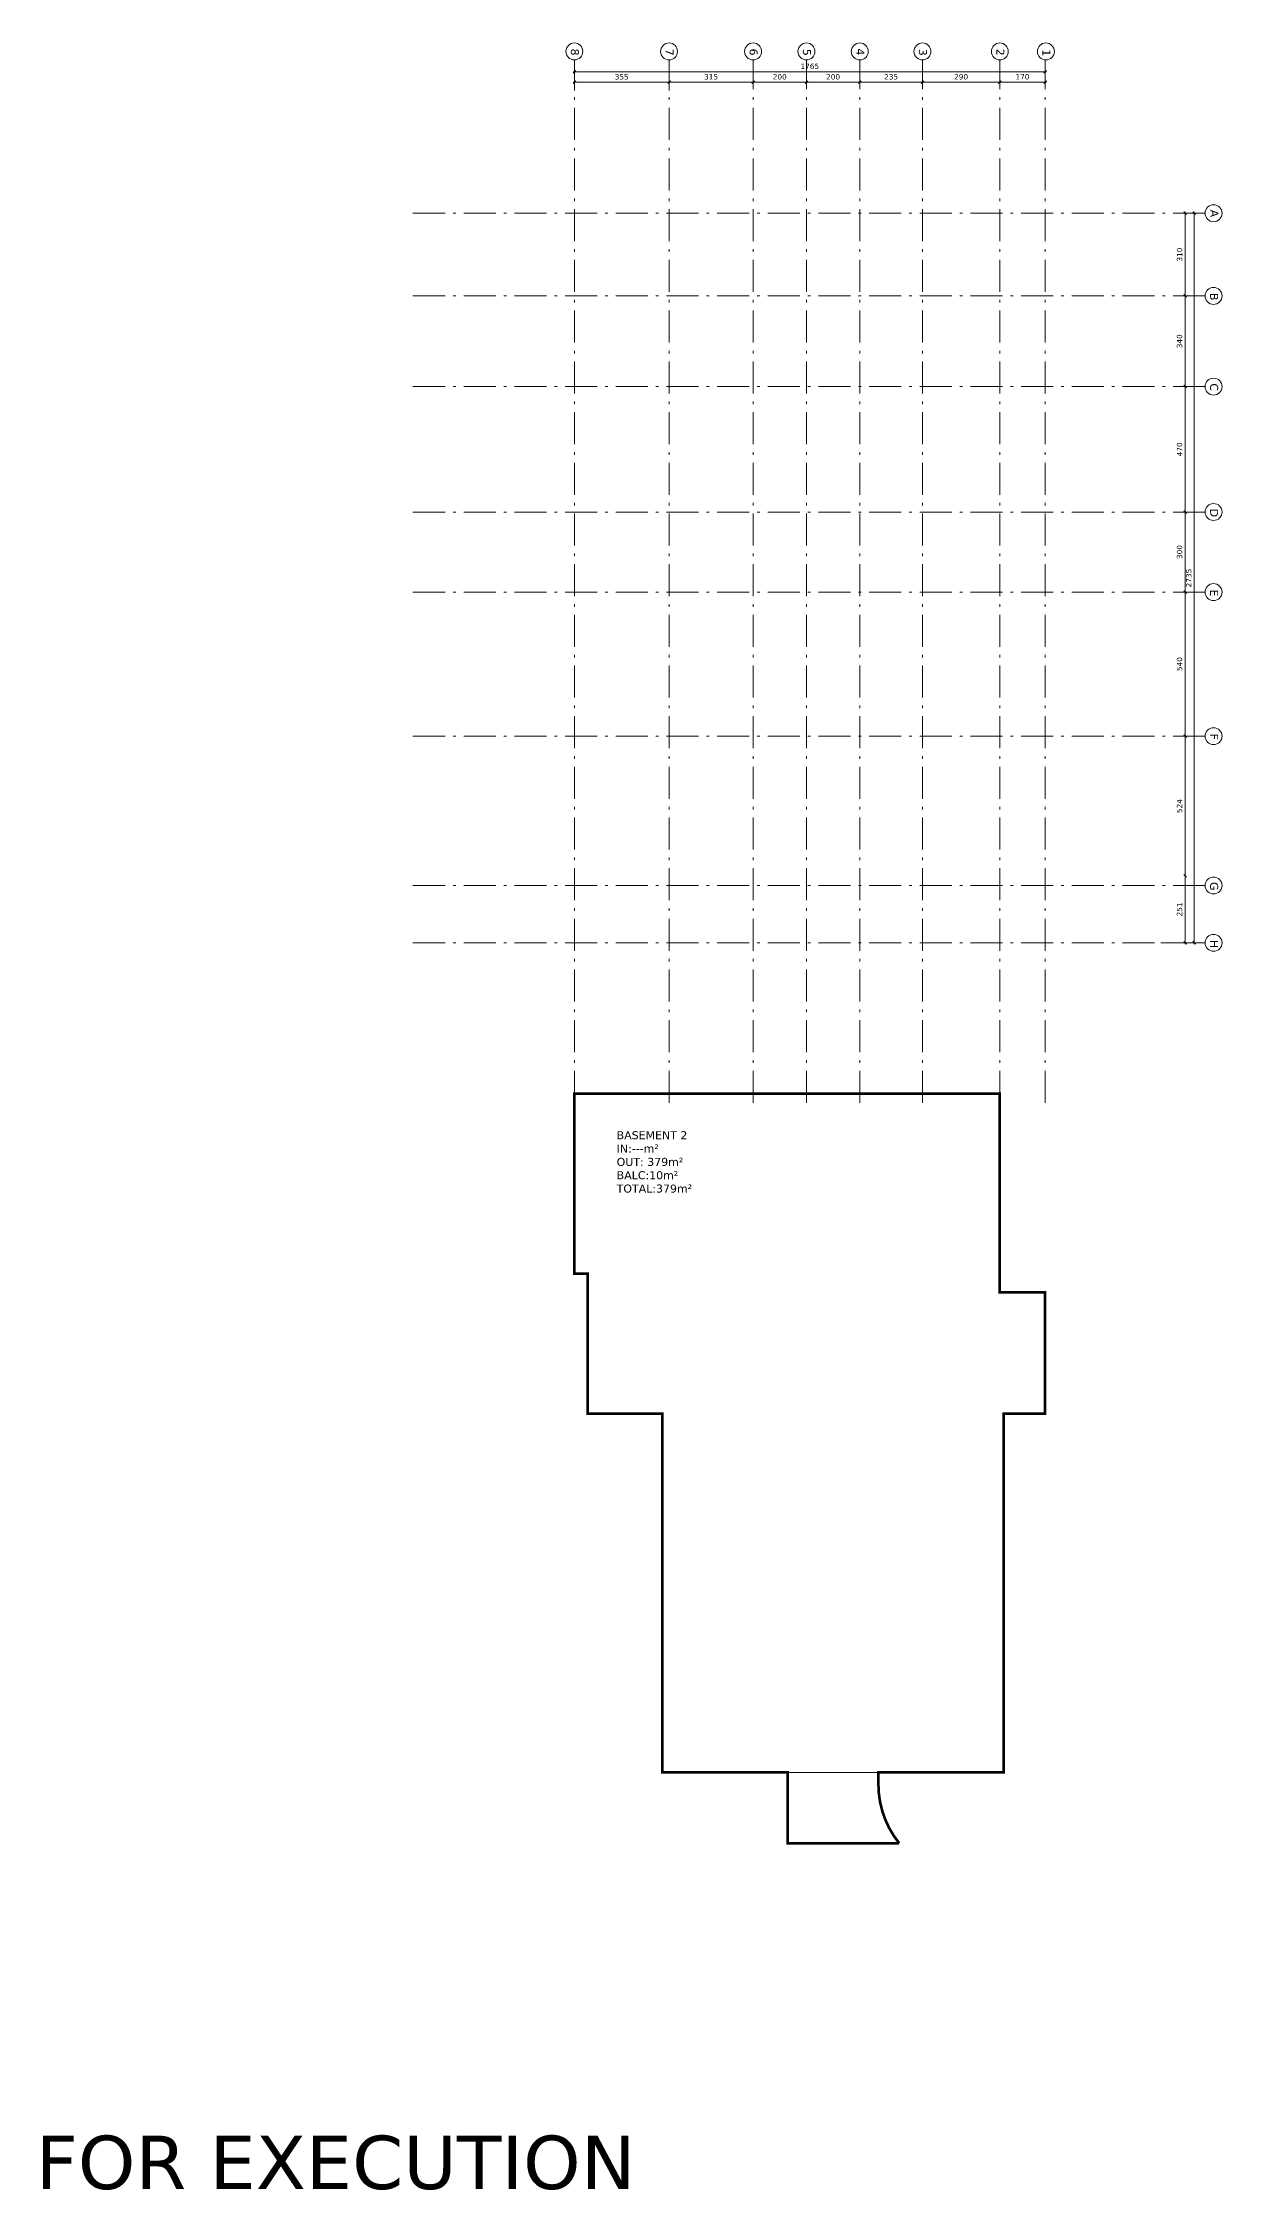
# Model space of a CAD drawing. Header units: inches. Extents: x -48 to 777, y -156 to 510.
# Drawn here: x 569.6 to 613.8, y 279 to 359.4 of the extents above; entities that cross this region are included whole.
import ezdxf

# ---------------------------------------------------------------- set-up
doc = ezdxf.new("R2010")
doc.units = ezdxf.units.IN
doc.header["$MEASUREMENT"] = 0
doc.linetypes.add('ACAD_ISO10W100', pattern=[18, 12, -3, 0, -3])
doc.layers.get('Defpoints').update_dxf_attribs({"lineweight": 5})
for name, color, linetype, lineweight in [('A-ANNOTATION', 34, 'Continuous', 5), ('A-AXIS ST', 251, 'ACAD_ISO10W100', 5), ('A-DIM', 9, 'Continuous', 5), ('A-PROJECTION2', 5, 'Continuous', 20), ('A-TEXT', 50, 'Continuous', 15)]:
    doc.layers.add(name, color=color, linetype=linetype, lineweight=lineweight)
doc.layers.add('HH-DARK GREY', color=7, linetype='Continuous', lineweight=5, true_color=0x404040)
doc.styles.add('ROMAND', font='verdana.ttf')
doc.dimstyles.new('M-1.100', dxfattribs={"dimtxt": 0.2, "dimasz": 0.1, "dimexe": 0.05, "dimexo": 0.05, "dimgap": 0.1, "dimtad": 1, "dimlfac": 100, "dimrnd": 0.5, "dimzin": 9, "dimdsep": 46, "dimtxsty": 'ROMAND', "dimblk": 'OBLIQUE', "dimcen": 1, "dimdle": 0.05, "dimclrd": 256, "dimclre": 256, "dimclrt": 2, "dimadec": 0, "dimazin": 0, "dimtfac": 0.666667, "dimtmove": 2, "dimatfit": 3, "dimfxl": 0.04, "dimtolj": 1, "dimtzin": 5, "dimlwd": -1, "dimlwe": -1, "dimarcsym": 0})

# ---------------------------------------------------------------- blocks, each defined once
blk = doc.blocks.new('_Oblique')
at = {"color": 0, "linetype": 'ByBlock', "lineweight": -2}
blk.add_line((-0.5, -0.5), (0.5, 0.5), dxfattribs=at)
blk = doc.blocks.new('*D541')
at = {"layer": 'A-DIM', "transparency": 16777216}
for p, q in [((633.919, 335.179), (637.569, 335.179)), ((633.969, 334.867), (633.969, 335.229)), ((637.519, 334.867), (637.519, 335.229))]:
    blk.add_line(p, q, dxfattribs=at)
at = {"layer": 'Defpoints', "color": 0, "transparency": 16777216}
for p in [(637.519, 335.179), (633.969, 334.817), (637.519, 334.817)]:
    blk.add_point(p, dxfattribs=at)
at = {"layer": 'A-DIM', "transparency": 16777216, "xscale": 0.1, "yscale": 0.1, "zscale": 0.1, "rotation": 180}
blk.add_blockref('_Oblique', (633.969, 335.179), dxfattribs=at)
at = {"layer": 'A-DIM', "transparency": 16777216, "xscale": 0.1, "yscale": 0.1, "zscale": 0.1}
blk.add_blockref('_Oblique', (637.519, 335.179), dxfattribs=at)
at = {"layer": 'A-DIM', "color": 2, "transparency": 16777216, "insert": (635.744, 335.383), "char_height": 0.2, "attachment_point": 5, "style": 'ROMAND'}
blk.add_mtext('\\A1;355', dxfattribs=at)
blk = doc.blocks.new('*D542')
at = {"layer": 'A-DIM', "transparency": 16777216}
for p, q in [((637.469, 335.179), (640.719, 335.179)), ((637.519, 334.867), (637.519, 335.229)), ((640.669, 334.999), (640.669, 335.229))]:
    blk.add_line(p, q, dxfattribs=at)
at = {"layer": 'Defpoints', "color": 0, "transparency": 16777216}
for p in [(640.669, 335.179), (640.669, 334.949), (637.519, 334.817)]:
    blk.add_point(p, dxfattribs=at)
at = {"layer": 'A-DIM', "transparency": 16777216, "xscale": 0.1, "yscale": 0.1, "zscale": 0.1, "rotation": 180}
blk.add_blockref('_Oblique', (637.519, 335.179), dxfattribs=at)
at = {"layer": 'A-DIM', "transparency": 16777216, "xscale": 0.1, "yscale": 0.1, "zscale": 0.1}
blk.add_blockref('_Oblique', (640.669, 335.179), dxfattribs=at)
at = {"layer": 'A-DIM', "color": 2, "transparency": 16777216, "insert": (639.094, 335.383), "char_height": 0.2, "attachment_point": 5, "style": 'ROMAND'}
blk.add_mtext('\\A1;315', dxfattribs=at)
blk = doc.blocks.new('*D543')
at = {"layer": 'A-DIM', "transparency": 16777216}
for p, q in [((640.619, 335.179), (642.719, 335.179)), ((640.669, 334.999), (640.669, 335.229)), ((642.669, 335.065), (642.669, 335.229))]:
    blk.add_line(p, q, dxfattribs=at)
at = {"layer": 'Defpoints', "color": 0, "transparency": 16777216}
for p in [(640.669, 334.949), (642.669, 335.179), (642.669, 335.015)]:
    blk.add_point(p, dxfattribs=at)
at = {"layer": 'A-DIM', "transparency": 16777216, "xscale": 0.1, "yscale": 0.1, "zscale": 0.1, "rotation": 180}
blk.add_blockref('_Oblique', (640.669, 335.179), dxfattribs=at)
at = {"layer": 'A-DIM', "transparency": 16777216, "xscale": 0.1, "yscale": 0.1, "zscale": 0.1}
blk.add_blockref('_Oblique', (642.669, 335.179), dxfattribs=at)
at = {"layer": 'A-DIM', "color": 2, "transparency": 16777216, "insert": (641.669, 335.383), "char_height": 0.2, "attachment_point": 5, "style": 'ROMAND'}
blk.add_mtext('\\A1;200', dxfattribs=at)
blk = doc.blocks.new('*D544')
at = {"layer": 'A-DIM', "transparency": 16777216}
for p, q in [((642.619, 335.179), (644.719, 335.179)), ((642.669, 335.065), (642.669, 335.229)), ((644.669, 335.065), (644.669, 335.229))]:
    blk.add_line(p, q, dxfattribs=at)
at = {"layer": 'Defpoints', "color": 0, "transparency": 16777216}
for p in [(642.669, 335.015), (644.669, 335.179), (644.669, 335.015)]:
    blk.add_point(p, dxfattribs=at)
at = {"layer": 'A-DIM', "transparency": 16777216, "xscale": 0.1, "yscale": 0.1, "zscale": 0.1, "rotation": 180}
blk.add_blockref('_Oblique', (642.669, 335.179), dxfattribs=at)
at = {"layer": 'A-DIM', "transparency": 16777216, "xscale": 0.1, "yscale": 0.1, "zscale": 0.1}
blk.add_blockref('_Oblique', (644.669, 335.179), dxfattribs=at)
at = {"layer": 'A-DIM', "color": 2, "transparency": 16777216, "insert": (643.669, 335.383), "char_height": 0.2, "attachment_point": 5, "style": 'ROMAND'}
blk.add_mtext('\\A1;200', dxfattribs=at)
blk = doc.blocks.new('*D545')
at = {"layer": 'A-DIM', "transparency": 16777216}
for p, q in [((644.619, 335.179), (647.069, 335.179)), ((644.669, 335.065), (644.669, 335.229)), ((647.019, 335.065), (647.019, 335.229))]:
    blk.add_line(p, q, dxfattribs=at)
at = {"layer": 'Defpoints', "color": 0, "transparency": 16777216}
for p in [(644.669, 335.015), (647.019, 335.179), (647.019, 335.015)]:
    blk.add_point(p, dxfattribs=at)
at = {"layer": 'A-DIM', "transparency": 16777216, "xscale": 0.1, "yscale": 0.1, "zscale": 0.1, "rotation": 180}
blk.add_blockref('_Oblique', (644.669, 335.179), dxfattribs=at)
at = {"layer": 'A-DIM', "transparency": 16777216, "xscale": 0.1, "yscale": 0.1, "zscale": 0.1}
blk.add_blockref('_Oblique', (647.019, 335.179), dxfattribs=at)
at = {"layer": 'A-DIM', "color": 2, "transparency": 16777216, "insert": (645.844, 335.383), "char_height": 0.2, "attachment_point": 5, "style": 'ROMAND'}
blk.add_mtext('\\A1;235', dxfattribs=at)
blk = doc.blocks.new('*D546')
at = {"layer": 'A-DIM', "transparency": 16777216}
for p, q in [((646.969, 335.179), (649.969, 335.179)), ((647.019, 335.065), (647.019, 335.229)), ((649.919, 335.083), (649.919, 335.229))]:
    blk.add_line(p, q, dxfattribs=at)
at = {"layer": 'Defpoints', "color": 0, "transparency": 16777216}
for p in [(647.019, 335.015), (649.919, 335.179), (649.919, 335.033)]:
    blk.add_point(p, dxfattribs=at)
at = {"layer": 'A-DIM', "transparency": 16777216, "xscale": 0.1, "yscale": 0.1, "zscale": 0.1, "rotation": 180}
blk.add_blockref('_Oblique', (647.019, 335.179), dxfattribs=at)
at = {"layer": 'A-DIM', "transparency": 16777216, "xscale": 0.1, "yscale": 0.1, "zscale": 0.1}
blk.add_blockref('_Oblique', (649.919, 335.179), dxfattribs=at)
at = {"layer": 'A-DIM', "color": 2, "transparency": 16777216, "insert": (648.469, 335.383), "char_height": 0.2, "attachment_point": 5, "style": 'ROMAND'}
blk.add_mtext('\\A1;290', dxfattribs=at)
blk = doc.blocks.new('*D547')
at = {"layer": 'A-DIM', "transparency": 16777216}
for p, q in [((649.869, 335.179), (651.669, 335.179)), ((649.919, 335.083), (649.919, 335.229)), ((651.619, 335.036), (651.619, 335.229))]:
    blk.add_line(p, q, dxfattribs=at)
at = {"layer": 'Defpoints', "color": 0, "transparency": 16777216}
for p in [(649.919, 335.033), (651.619, 335.179), (651.619, 334.986)]:
    blk.add_point(p, dxfattribs=at)
at = {"layer": 'A-DIM', "transparency": 16777216, "xscale": 0.1, "yscale": 0.1, "zscale": 0.1, "rotation": 180}
blk.add_blockref('_Oblique', (649.919, 335.179), dxfattribs=at)
at = {"layer": 'A-DIM', "transparency": 16777216, "xscale": 0.1, "yscale": 0.1, "zscale": 0.1}
blk.add_blockref('_Oblique', (651.619, 335.179), dxfattribs=at)
at = {"layer": 'A-DIM', "color": 2, "transparency": 16777216, "insert": (650.769, 335.383), "char_height": 0.2, "attachment_point": 5, "style": 'ROMAND'}
blk.add_mtext('\\A1;170', dxfattribs=at)
blk = doc.blocks.new('*D548')
at = {"layer": 'A-DIM', "transparency": 16777216}
for p, q in [((651.669, 335.572), (633.919, 335.572)), ((633.969, 334.867), (633.969, 335.622)), ((651.619, 335.036), (651.619, 335.622))]:
    blk.add_line(p, q, dxfattribs=at)
at = {"layer": 'Defpoints', "color": 0, "transparency": 16777216}
for p in [(633.969, 335.572), (651.619, 334.986), (633.969, 334.817)]:
    blk.add_point(p, dxfattribs=at)
at = {"layer": 'A-DIM', "transparency": 16777216, "xscale": 0.1, "yscale": 0.1, "zscale": 0.1, "rotation": 180}
blk.add_blockref('_Oblique', (633.969, 335.572), dxfattribs=at)
at = {"layer": 'A-DIM', "transparency": 16777216, "xscale": 0.1, "yscale": 0.1, "zscale": 0.1}
blk.add_blockref('_Oblique', (651.619, 335.572), dxfattribs=at)
at = {"layer": 'A-DIM', "color": 2, "transparency": 16777216, "insert": (642.794, 335.776), "char_height": 0.2, "attachment_point": 5, "style": 'ROMAND'}
blk.add_mtext('\\A1;1765', dxfattribs=at)
blk = doc.blocks.new('*D549')
at = {"layer": 'A-DIM', "transparency": 16777216}
for p, q in [((656.818, 330.269), (656.914, 330.269)), ((656.864, 330.319), (656.864, 327.119)), ((656.818, 327.169), (656.914, 327.169))]:
    blk.add_line(p, q, dxfattribs=at)
at = {"layer": 'Defpoints', "color": 0, "transparency": 16777216}
for p in [(656.768, 330.269), (656.768, 327.169), (656.864, 327.169)]:
    blk.add_point(p, dxfattribs=at)
at = {"layer": 'A-DIM', "transparency": 16777216, "xscale": 0.1, "yscale": 0.1, "zscale": 0.1}
for p, rotation in [((656.864, 330.269), 90), ((656.864, 327.169), 270)]:
    blk.add_blockref('_Oblique', p, dxfattribs=dict(at, rotation=rotation))
at = {"layer": 'A-DIM', "color": 2, "transparency": 16777216, "insert": (656.66, 328.719), "char_height": 0.2, "attachment_point": 5, "rotation": 90, "style": 'ROMAND'}
blk.add_mtext('\\A1;310', dxfattribs=at)
blk = doc.blocks.new('*D550')
at = {"layer": 'A-DIM', "transparency": 16777216}
for p, q in [((656.818, 327.169), (656.914, 327.169)), ((656.864, 327.219), (656.864, 323.719)), ((656.715, 323.769), (656.914, 323.769))]:
    blk.add_line(p, q, dxfattribs=at)
at = {"layer": 'Defpoints', "color": 0, "transparency": 16777216}
for p in [(656.768, 327.169), (656.665, 323.769), (656.864, 323.769)]:
    blk.add_point(p, dxfattribs=at)
at = {"layer": 'A-DIM', "transparency": 16777216, "xscale": 0.1, "yscale": 0.1, "zscale": 0.1}
for p, rotation in [((656.864, 327.169), 90), ((656.864, 323.769), 270)]:
    blk.add_blockref('_Oblique', p, dxfattribs=dict(at, rotation=rotation))
at = {"layer": 'A-DIM', "color": 2, "transparency": 16777216, "insert": (656.66, 325.469), "char_height": 0.2, "attachment_point": 5, "rotation": 90, "style": 'ROMAND'}
blk.add_mtext('\\A1;340', dxfattribs=at)
blk = doc.blocks.new('*D551')
at = {"layer": 'A-DIM', "transparency": 16777216}
for p, q in [((656.715, 323.769), (656.914, 323.769)), ((656.864, 323.819), (656.864, 319.019)), ((656.51, 319.069), (656.914, 319.069))]:
    blk.add_line(p, q, dxfattribs=at)
at = {"layer": 'Defpoints', "color": 0, "transparency": 16777216}
for p in [(656.665, 323.769), (656.46, 319.069), (656.864, 319.069)]:
    blk.add_point(p, dxfattribs=at)
at = {"layer": 'A-DIM', "transparency": 16777216, "xscale": 0.1, "yscale": 0.1, "zscale": 0.1}
for p, rotation in [((656.864, 323.769), 90), ((656.864, 319.069), 270)]:
    blk.add_blockref('_Oblique', p, dxfattribs=dict(at, rotation=rotation))
at = {"layer": 'A-DIM', "color": 2, "transparency": 16777216, "insert": (656.66, 321.419), "char_height": 0.2, "attachment_point": 5, "rotation": 90, "style": 'ROMAND'}
blk.add_mtext('\\A1;470', dxfattribs=at)
blk = doc.blocks.new('*D552')
at = {"layer": 'A-DIM', "transparency": 16777216}
for p, q in [((656.51, 319.069), (656.914, 319.069)), ((656.864, 319.119), (656.864, 316.018)), ((656.51, 316.068), (656.914, 316.068))]:
    blk.add_line(p, q, dxfattribs=at)
at = {"layer": 'Defpoints', "color": 0, "transparency": 16777216}
for p in [(656.46, 319.069), (656.46, 316.068), (656.864, 316.068)]:
    blk.add_point(p, dxfattribs=at)
at = {"layer": 'A-DIM', "transparency": 16777216, "xscale": 0.1, "yscale": 0.1, "zscale": 0.1}
for p, rotation in [((656.864, 319.069), 90), ((656.864, 316.068), 270)]:
    blk.add_blockref('_Oblique', p, dxfattribs=dict(at, rotation=rotation))
at = {"layer": 'A-DIM', "color": 2, "transparency": 16777216, "insert": (656.66, 317.569), "char_height": 0.2, "attachment_point": 5, "rotation": 90, "style": 'ROMAND'}
blk.add_mtext('\\A1;300', dxfattribs=at)
blk = doc.blocks.new('*D553')
at = {"layer": 'A-DIM', "transparency": 16777216}
for p, q in [((656.51, 316.068), (656.914, 316.068)), ((656.864, 316.118), (656.864, 310.618)), ((656.51, 310.668), (656.914, 310.668))]:
    blk.add_line(p, q, dxfattribs=at)
at = {"layer": 'Defpoints', "color": 0, "transparency": 16777216}
for p in [(656.46, 316.068), (656.46, 310.668), (656.864, 310.668)]:
    blk.add_point(p, dxfattribs=at)
at = {"layer": 'A-DIM', "transparency": 16777216, "xscale": 0.1, "yscale": 0.1, "zscale": 0.1}
for p, rotation in [((656.864, 316.068), 90), ((656.864, 310.668), 270)]:
    blk.add_blockref('_Oblique', p, dxfattribs=dict(at, rotation=rotation))
at = {"layer": 'A-DIM', "color": 2, "transparency": 16777216, "insert": (656.66, 313.368), "char_height": 0.2, "attachment_point": 5, "rotation": 90, "style": 'ROMAND'}
blk.add_mtext('\\A1;540', dxfattribs=at)
blk = doc.blocks.new('*D554')
at = {"layer": 'A-DIM', "transparency": 16777216}
for p, q in [((656.864, 310.718), (656.864, 305.376)), ((656.51, 310.668), (656.914, 310.668))]:
    blk.add_line(p, q, dxfattribs=at)
at = {"layer": 'Defpoints', "color": 0, "transparency": 16777216}
for p in [(656.46, 310.668), (656.864, 305.426), (656.864, 305.426)]:
    blk.add_point(p, dxfattribs=at)
at = {"layer": 'A-DIM', "transparency": 16777216, "xscale": 0.1, "yscale": 0.1, "zscale": 0.1}
for p, rotation in [((656.864, 310.668), 90), ((656.864, 305.426), 270)]:
    blk.add_blockref('_Oblique', p, dxfattribs=dict(at, rotation=rotation))
at = {"layer": 'A-DIM', "color": 2, "transparency": 16777216, "insert": (656.66, 308.047), "char_height": 0.2, "attachment_point": 5, "rotation": 90, "style": 'ROMAND'}
blk.add_mtext('\\A1;524', dxfattribs=at)
blk = doc.blocks.new('*D555')
at = {"layer": 'A-DIM', "transparency": 16777216}
for p, q in [((656.864, 302.868), (656.864, 305.476)), ((656.344, 302.918), (656.914, 302.918))]:
    blk.add_line(p, q, dxfattribs=at)
at = {"layer": 'Defpoints', "color": 0, "transparency": 16777216}
for p in [(656.864, 305.426), (656.864, 305.426), (656.294, 302.918)]:
    blk.add_point(p, dxfattribs=at)
at = {"layer": 'A-DIM', "transparency": 16777216, "xscale": 0.1, "yscale": 0.1, "zscale": 0.1}
for p, rotation in [((656.864, 305.426), 90), ((656.864, 302.918), 270)]:
    blk.add_blockref('_Oblique', p, dxfattribs=dict(at, rotation=rotation))
at = {"layer": 'A-DIM', "color": 2, "transparency": 16777216, "insert": (656.66, 304.172), "char_height": 0.2, "attachment_point": 5, "rotation": 90, "style": 'ROMAND'}
blk.add_mtext('\\A1;251', dxfattribs=at)
blk = doc.blocks.new('*D556')
at = {"layer": 'A-DIM', "transparency": 16777216}
for p, q in [((656.665, 330.269), (657.259, 330.269)), ((657.209, 302.868), (657.209, 330.319)), ((655.957, 302.918), (657.259, 302.918))]:
    blk.add_line(p, q, dxfattribs=at)
at = {"layer": 'Defpoints', "color": 0, "transparency": 16777216}
for p in [(656.615, 330.269), (657.209, 330.269), (655.907, 302.918)]:
    blk.add_point(p, dxfattribs=at)
at = {"layer": 'A-DIM', "transparency": 16777216, "xscale": 0.1, "yscale": 0.1, "zscale": 0.1}
for p, rotation in [((657.209, 330.269), 90), ((657.209, 302.918), 270)]:
    blk.add_blockref('_Oblique', p, dxfattribs=dict(at, rotation=rotation))
at = {"layer": 'A-DIM', "color": 2, "transparency": 16777216, "insert": (657.004, 316.593), "char_height": 0.2, "attachment_point": 5, "rotation": 90, "style": 'ROMAND'}
blk.add_mtext('\\A1;2735', dxfattribs=at)
blk = doc.blocks.new('AXIS')
at = {"layer": 'A-ANNOTATION'}
for centre in [(633.96853, 336.33642), (637.51853, 336.33642), (640.66853, 336.33642), (642.66853, 336.33501), (644.66853, 336.33642), (647.01853, 336.33642), (649.92022, 336.33642), (651.64843, 336.33501)]:
    blk.add_circle(centre, 0.31723, dxfattribs=at)
at = {"layer": 'A-ANNOTATION', "linetype": 'Continuous'}
for centre in [(657.93576, 330.26919), (657.93576, 327.16933), (657.93576, 323.76934), (657.93576, 319.06933), (657.93576, 316.06777), (657.93576, 310.66777), (657.93576, 305.06777), (657.93576, 302.91777)]:
    blk.add_circle(centre, 0.31723, dxfattribs=at)
at = {"layer": 'A-AXIS ST', "ltscale": 0.1}
for p, q in [((633.96853, 296.91777), (633.96853, 336.01919)), ((637.51853, 296.91777), (637.51853, 336.01919)), ((640.66853, 296.91777), (640.66853, 336.01919)), ((642.66853, 296.91777), (642.66853, 336.01919)), ((644.66853, 296.91777), (644.66853, 336.01919)), ((647.01853, 296.91777), (647.01853, 336.01919)), ((649.91853, 296.91777), (649.91853, 336.01919)), ((651.61853, 296.91777), (651.61853, 336.01919)), ((657.61853, 330.26919), (627.81853, 330.26919)), ((657.61853, 327.16933), (627.81853, 327.16933)), ((657.61853, 323.76934), (627.81853, 323.76934)), ((657.61853, 319.06933), (627.81853, 319.06933)), ((657.61853, 316.06777), (627.81853, 316.06777)), ((657.61853, 310.66777), (627.81853, 310.66777)), ((657.61853, 305.06777), (627.81853, 305.06777)), ((657.61853, 302.91777), (627.81853, 302.91777))]:
    blk.add_line(p, q, dxfattribs=at)
at = {"layer": 'A-ANNOTATION', "char_height": 0.3, "width": 5.0170833, "attachment_point": 1, "rotation": 270, "style": 'ROMAND'}
for s, insert in [('\\pi2.402;8', (634.13847, 338.84375)), ('\\pi2.4059;7', (637.68847, 338.84375)), ('\\pi2.4024;6', (640.83847, 338.84375)), ('\\pi2.4108;5', (642.83847, 338.84233)), ('\\pi2.3951;4', (644.83697, 338.84375)), ('\\pi2.4097;3', (647.18847, 338.84375)), ('\\pi2.407;2', (650.09016, 338.84374)), ('\\pi2.4273;1', (651.81838, 338.84233)), ('\\pi2.3727;A', (658.11171, 332.77651)), ('\\pi2.3954;B', (658.10571, 329.67665)), ('\\pi2.3841;C', (658.10571, 326.27666)), ('\\pi2.3818;D', (658.10571, 321.57665)), ('\\pi2.4097;E', (658.10571, 318.57509)), ('\\pi2.4127;F', (658.10571, 313.17509)), ('\\pi2.3749;G', (658.10571, 307.57509)), ('\\pi2.3938;H', (658.10571, 305.42509))]:
    blk.add_mtext(s, dxfattribs=dict(at, insert=insert))
at = {"layer": 'A-DIM'}
for base, p1, p2, picture, middle in [((633.96853, 335.57217), (651.61853, 334.98568), (633.96853, 334.81666), '*D548', (642.79353, 335.77613)), ((637.51853, 335.17924), (633.96853, 334.81666), (637.51853, 334.81666), '*D541', (635.74353, 335.3834)), ((640.66853, 335.17924), (637.51853, 334.81666), (640.66853, 334.9485), '*D542', (639.09353, 335.3834)), ((642.66853, 335.17924), (640.66853, 334.9485), (642.66853, 335.01471), '*D543', (641.66853, 335.3834)), ((644.66853, 335.17924), (642.66853, 335.01471), (644.66853, 335.01475), '*D544', (643.66853, 335.3834)), ((647.01853, 335.17924), (644.66853, 335.01475), (647.01853, 335.01475), '*D545', (645.84353, 335.3834)), ((649.91853, 335.17924), (647.01853, 335.01475), (649.91853, 335.03273), '*D546', (648.46853, 335.3834)), ((651.61853, 335.17924), (649.91853, 335.03273), (651.61853, 334.98568), '*D547', (650.76853, 335.38333))]:
    dim = blk.add_linear_dim(base=base, p1=p1, p2=p2, dimstyle='M-1.100', dxfattribs=at)
    dim.commit()
    dim.dimension.update_dxf_attribs({"geometry": picture, "text_midpoint": middle})
for base, p1, p2, picture, middle in [((657.20851, 330.26919), (655.90711, 302.91777), (656.61547, 330.26919), '*D556', (657.00434, 316.59348)), ((656.86441, 327.16933), (656.76815, 330.26919), (656.76815, 327.16933), '*D549', (656.66024, 328.71926)), ((656.86441, 323.76934), (656.76815, 327.16933), (656.6654, 323.76934), '*D550', (656.66024, 325.46933)), ((656.86441, 319.06933), (656.6654, 323.76934), (656.45965, 319.06933), '*D551', (656.66031, 321.41933)), ((656.86441, 316.06777), (656.45965, 319.06933), (656.45965, 316.06777), '*D552', (656.66024, 317.56855)), ((656.86441, 310.66777), (656.45965, 316.06777), (656.45965, 310.66777), '*D553', (656.66031, 313.36777)), ((656.86441, 305.42568), (656.45965, 310.66777), (656.86441, 305.42568), '*D554', (656.66024, 308.04672)), ((655.9071052171, 302.9177665352), (656.294272528, 302.9177665352), (655.9071052171, 302.9177665352), '*D555', (656.6602429485, 304.1717239199))]:
    dim = blk.add_linear_dim(base=base, p1=p1, p2=p2, angle=90, dimstyle='M-1.100', dxfattribs=at)
    dim.commit()
    dim.dimension.update_dxf_attribs({"geometry": picture, "text_midpoint": middle})

msp = doc.modelspace()

# ---------------------------------------------------------------- linework, layer by layer
at = {"layer": 'A-PROJECTION2'}
msp.add_lwpolyline([(600.87678, 294.15688), (600.87678, 294.60688), (597.47678, 294.60688), (597.47678, 291.95688), (601.65465, 291.95688, -0.17158349)], format="xyb", close=True, dxfattribs=at)
at = {"layer": 'HH-DARK GREY', "const_width": 0.1}
msp.add_lwpolyline([(605.57678, 308.05688), (607.12678, 308.05688), (607.12678, 312.60861), (605.42678, 312.60845), (605.42791, 319.79561), (605.42791, 319.79561), (605.4268, 320.05845), (589.47678, 320.05845), (589.47678, 313.30845), (589.97678, 313.30845), (589.97678, 308.05688), (592.77678, 308.05688), (592.77678, 294.60688), (597.22678, 294.60688), (597.47678, 294.60688), (597.47678, 291.95688), (601.65465, 291.95688, -0.17158349), (600.87678, 294.15688), (600.87678, 294.60688), (601.12678, 294.60688), (605.57678, 294.60688)], format="xyb", close=True, dxfattribs=at)

# ---------------------------------------------------------------- block references
at = {"layer": 'A-DIM'}
msp.add_blockref('AXIS', (-44.49175, 22.78912), dxfattribs=at)

# ---------------------------------------------------------------- texts
at = {"layer": 'A-TEXT', "attachment_point": 1, "style": 'ROMAND'}
for s, insert, char_height, width in [('\\pt2;BASEMENT 2 \\PIN:---m²\\P\\ptz;OUT: 379m²\\PBALC:10m²\\PTOTAL:379m²', (591.06238, 318.64643), 0.3, 5.3855725), ('FOR EXECUTION', (569.28286, 280.99183), 2, 35.9038164)]:
    msp.add_mtext(s, dxfattribs=dict(at, insert=insert, char_height=char_height, width=width))

doc.saveas('drawing.dxf')
